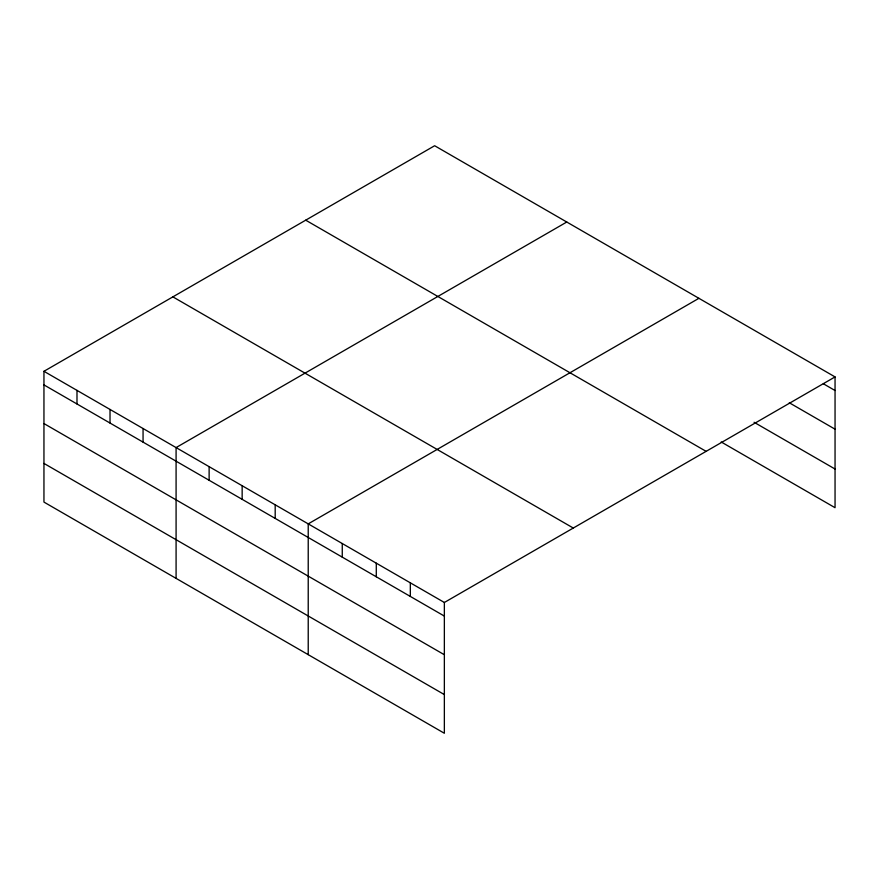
<?xml version="1.0" encoding="UTF-8"?>
<svg xmlns="http://www.w3.org/2000/svg" width="879" height="879" viewBox="0 0 879 879"><rect width="100%" height="100%" fill="white"/><g stroke="black" fill="none" stroke-linecap="round" stroke-linejoin="round"><path stroke-width="1.32" d="M444.356 654.745L444.356 602.478L43.95 371.301L43.95 502.085L444.356 733.262L444.356 654.745L43.95 423.568M43.95 371.301L434.644 145.738L835.05 376.915L835.05 507.699L721.209 441.972M566.779 222.024L176.086 447.587L176.086 578.371M698.915 298.311L308.221 523.873L308.221 654.657M444.356 602.478L835.05 376.915M823.315 383.738L835.05 390.518M789.276 402.758L835.05 429.183M754.072 422.272L835.05 469.023M305.716 220.179L706.123 451.356M172.877 296.871L573.284 528.037M43.95 384.903L444.356 616.08M43.95 463.409L444.356 694.586M410.328 582.832L410.328 596.423M376.289 563.175L376.289 576.778M342.261 543.53L342.261 557.121M275.193 504.81L275.193 518.401M242.154 485.735L242.154 499.338M209.125 466.661L209.125 480.264M143.057 428.512L143.057 442.115M110.018 409.449L110.018 423.041M76.989 390.375L76.989 403.977"/></g></svg>
